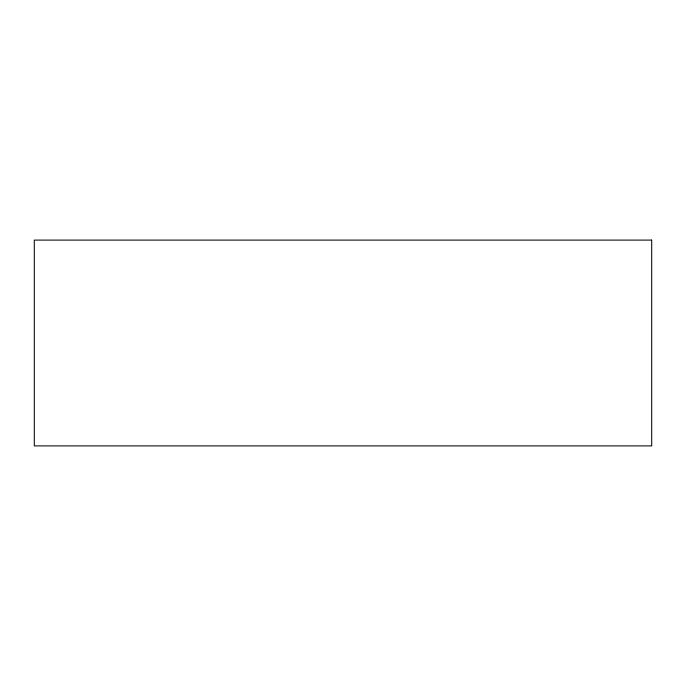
<?xml version="1.0" encoding="UTF-8"?>
<svg xmlns="http://www.w3.org/2000/svg" width="686" height="686" viewBox="0 0 686 686"><rect width="100%" height="100%" fill="white"/><g stroke="black" fill="none" stroke-linecap="round" stroke-linejoin="round"><path stroke-width="1.03" d="M651.7 240.1L34.3 240.1L34.3 445.9L651.7 445.9L651.7 240.1"/></g></svg>
